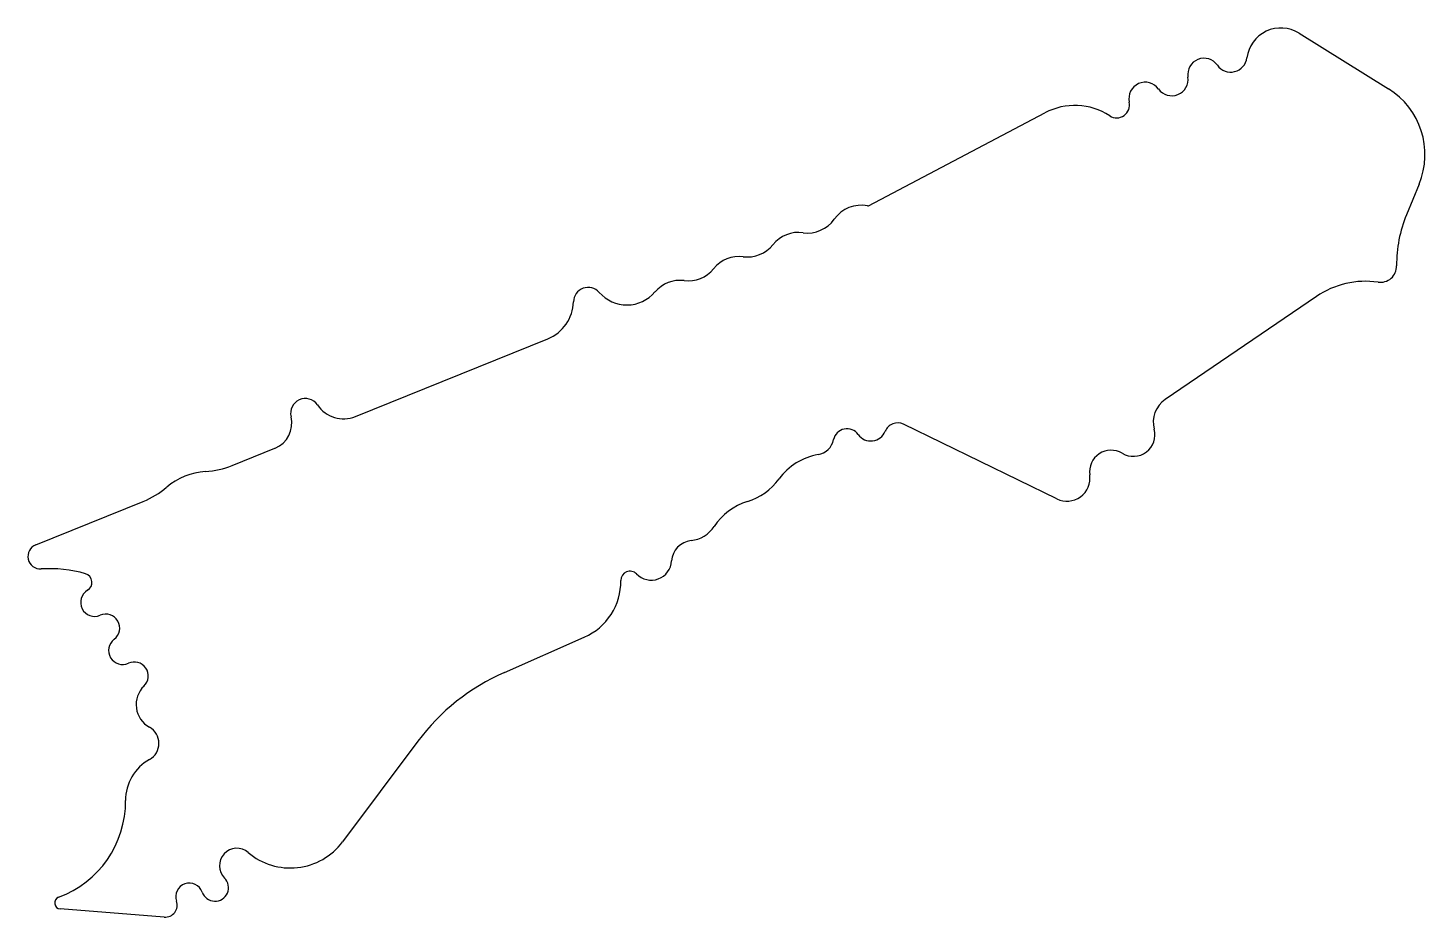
# Model space of a CAD drawing. Extents: x 515 to 4624, y -2791 to -176.
import ezdxf

# ---------------------------------------------------------------- set-up
doc = ezdxf.new("R2010")
doc.units = 0
doc.layers.add('MODELSKETCH_VISIBLE', color=7, linetype='CONTINUOUS')

msp = doc.modelspace()

# ---------------------------------------------------------------- linework, layer by layer
at = {"layer": 'MODELSKETCH_VISIBLE'}
for p, q in [((4253.8, -191), (4516.6, -354.4)), ((2987.2, -699), (3505.7, -425.6)), ((4606.9, -635.5), (4569.7, -725.3)), ((4304.8, -965.7), (3860.1, -1268.3)), ((1478.5, -1318.3), (2043.9, -1089.9)), ((3541.1, -1560.9), (3089.9, -1341.5)), ((1115.7, -1462.8), (1241.6, -1411.9)), ((537.9, -1696.3), (854.1, -1568.5)), ((1916.2, -2071.5), (2151.2, -1968)), ((1661.4, -2274), (1440.1, -2569.8)), ((915.9, -2790.9), (610, -2767.2))]:
    msp.add_line(p, q, dxfattribs=at)
for centre, radius, start, end in [((4200.5, -276.8), 101, 58.1211, 172.655), ((3974.2, -312.9), 48, 35.1045, 188.6061), ((4052.7, -257.7), 48, 215.1045, 352.655), ((3879.2, -327.3), 48, 215.6983, 8.6061), ((3801.2, -383.4), 48, 35.6983, 192.6891), ((4396.1, -548.2), 228.1, 337.5072, 58.1211), ((3594, -592.9), 189.2, 57.1054, 117.7982), ((3717.3, -402.3), 38, 237.1054, 12.6891), ((2965.2, -793.5), 96.1, 78.404, 144.8592), ((2808, -682.9), 96.1, 261.9983, 324.8592), ((2985.3, -695.4), 4.03, 258.404, 297.7982), ((4921.6, -871), 380.9, 157.5072, 180.6655), ((2781.3, -873.2), 96.1, 81.9983, 141.4339), ((2631, -753.4), 96.1, 262.7327, 321.4339), ((2606.7, -944.1), 96.1, 82.7327, 141.2183), ((2456.8, -823.7), 96.1, 262.8005, 321.2183), ((4492.7, -876), 48, 261.9581, 0.6655), ((2162.7, -982.4), 43.3, 41.2472, 178.4121), ((2432.8, -1014.4), 96.1, 82.8005, 139.8176), ((4449.9, -1179), 258, 81.9581, 124.2319), ((1998.6, -977.9), 120.8, 292.0012, 358.4121), ((2276.6, -882.5), 108.2, 221.2472, 319.8176), ((1330.8, -1309), 43.3, 34.3949, 193.9808), ((3905.5, -1335), 80.7, 124.2319, 195.0108), ((1443.6, -1231.8), 93.4, 214.3949, 292.0012), ((1212, -1338.6), 79.1, 292.0012, 13.9808), ((2924.1, -1395.1), 40.4, 35.5079, 168.0421), ((3072.7, -1376.7), 39.2, 64.0631, 158.132), ((3766.2, -1372.3), 63.6, 239.109, 15.0108), ((2829.4, -1375), 56.4, 280.0821, 348.0421), ((2994.1, -1345.1), 45.6, 215.5079, 338.132), ((2871.1, -1609.7), 182, 100.0821, 143.782), ((3700.9, -1481.4), 63.6, 59.109, 188.0762), ((1021.6, -1229.9), 251.1, 273.5596, 292.0012), ((1049.3, -1675), 194.7, 93.5596, 130.4427), ((2577.4, -1394.6), 182, 287.2358, 323.782), ((3570.8, -1499.9), 67.9, 244.0631, 8.0762), ((760, -1335.6), 251.1, 292.0012, 310.4427), ((2685.2, -1742.4), 182, 107.2358, 146.5737), ((2455, -1590.4), 93.8, 276.3406, 326.5737), ((2472.5, -1747.6), 64.4, 96.3406, 176.3404), ((551.6, -1730.3), 36.7, 112.0012, 273.4196), ((577.1, -2155.8), 389.6, 74.0501, 93.4196), ((2348.1, -1739.7), 60.3, 224.3145, 356.3404), ((676.8, -1806.9), 26.7, 300.2973, 74.0501), ((2078.6, -1803), 180.3, 293.7612, 0.6717), ((2285.7, -1800.6), 26.9, 44.3145, 180.6717), ((711.1, -1865.5), 41.2, 120.2973, 293.3086), ((743.7, -1941.2), 41.2, 307.096, 113.3086), ((793.4, -2006.9), 41.2, 127.096, 294.5793), ((827.6, -2081.9), 41.2, 314.1644, 114.5793), ((2174.2, -2657.6), 640.4, 113.7612, 143.2028), ((909.5, -2166.1), 76.3, 134.1644, 240.8685), ((846, -2280.2), 54.2, 299.3535, 60.8685), ((940.2, -2447.7), 138.1, 119.3535, 180.3159), ((501, -2450.2), 301.2, 290.2355, 0.3159), ((1129.6, -2640), 51.3, 49.6221, 224.8412), ((1286.8, -2455.2), 191.4, 229.6221, 323.2028), ((989.6, -2730.8), 39.9, 19.3267, 199.3267), ((1065, -2704.3), 39.9, 199.3267, 44.8412), ((611.3, -2749.5), 17.8, 110.2355, 265.5857), ((918.7, -2755.7), 35.3, 265.5857, 19.3267)]:
    msp.add_arc(centre, radius, start, end, dxfattribs=at)

doc.saveas('drawing.dxf')
